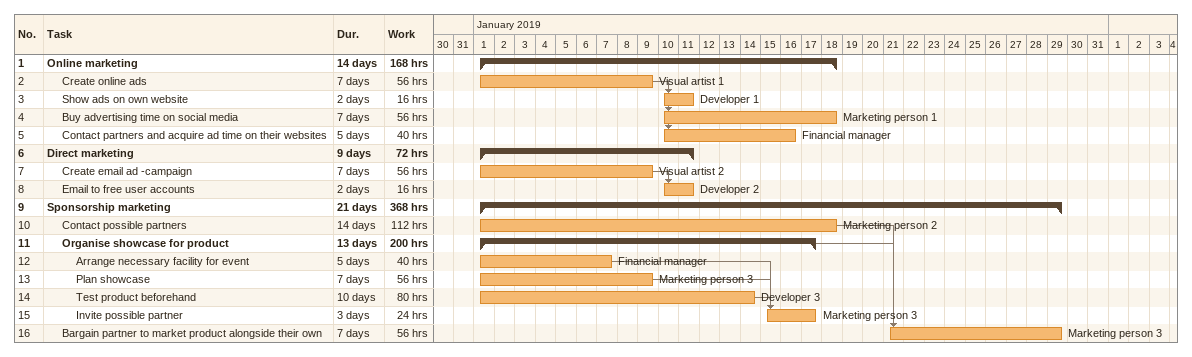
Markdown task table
| ID | Level | Task | Duration | Start | Finish | Predecessors | Resources | Work (h) |
|---|---|---|---|---|---|---|---|---|
| 1 | 1 | **Online marketing** | 14d | 2019-01-01 | 2019-01-18 |  |  | 168 |
| 2 | 2 | Create online ads | 7d | 2019-01-01 | 2019-01-09 |  | Visual artist 1 | 56 |
| 3 | 2 | Show ads on own website | 2d | 2019-01-10 | 2019-01-11 | 2 | Developer 1 | 16 |
| 4 | 2 | Buy advertising time on social media | 7d | 2019-01-10 | 2019-01-18 | 2 | Marketing person 1 | 56 |
| 5 | 2 | Contact partners and acquire ad time on their websites | 5d | 2019-01-10 | 2019-01-16 | 2 | Financial manager | 40 |
| 6 | 1 | **Direct marketing** | 9d | 2019-01-01 | 2019-01-11 |  |  | 72 |
| 7 | 2 | Create email ad -campaign | 7d | 2019-01-01 | 2019-01-09 |  | Visual artist 2 | 56 |
| 8 | 2 | Email to free user accounts | 2d | 2019-01-10 | 2019-01-11 | 7 | Developer 2 | 16 |
| 9 | 1 | **Sponsorship marketing** | 21d | 2019-01-01 | 2019-01-29 |  |  | 368 |
| 10 | 2 | Contact possible partners | 14d | 2019-01-01 | 2019-01-18 |  | Marketing person 2 | 112 |
| 11 | 2 | **Organise showcase for product** | 13d | 2019-01-01 | 2019-01-17 |  |  | 200 |
| 12 | 3 | Arrange necessary facility for event | 5d | 2019-01-01 | 2019-01-07 |  | Financial manager | 40 |
| 13 | 3 | Plan showcase | 7d | 2019-01-01 | 2019-01-09 |  | Marketing person 3 | 56 |
| 14 | 3 | Test product beforehand | 10d | 2019-01-01 | 2019-01-14 |  | Developer 3 | 80 |
| 15 | 3 | Invite possible partner | 3d | 2019-01-15 | 2019-01-17 | 12, 13, 14 | Marketing person 3 | 24 |
| 16 | 2 | Bargain partner to market product alongside their own | 7d | 2019-01-21 | 2019-01-29 | 10, 11 | Marketing person 3 | 56 |
